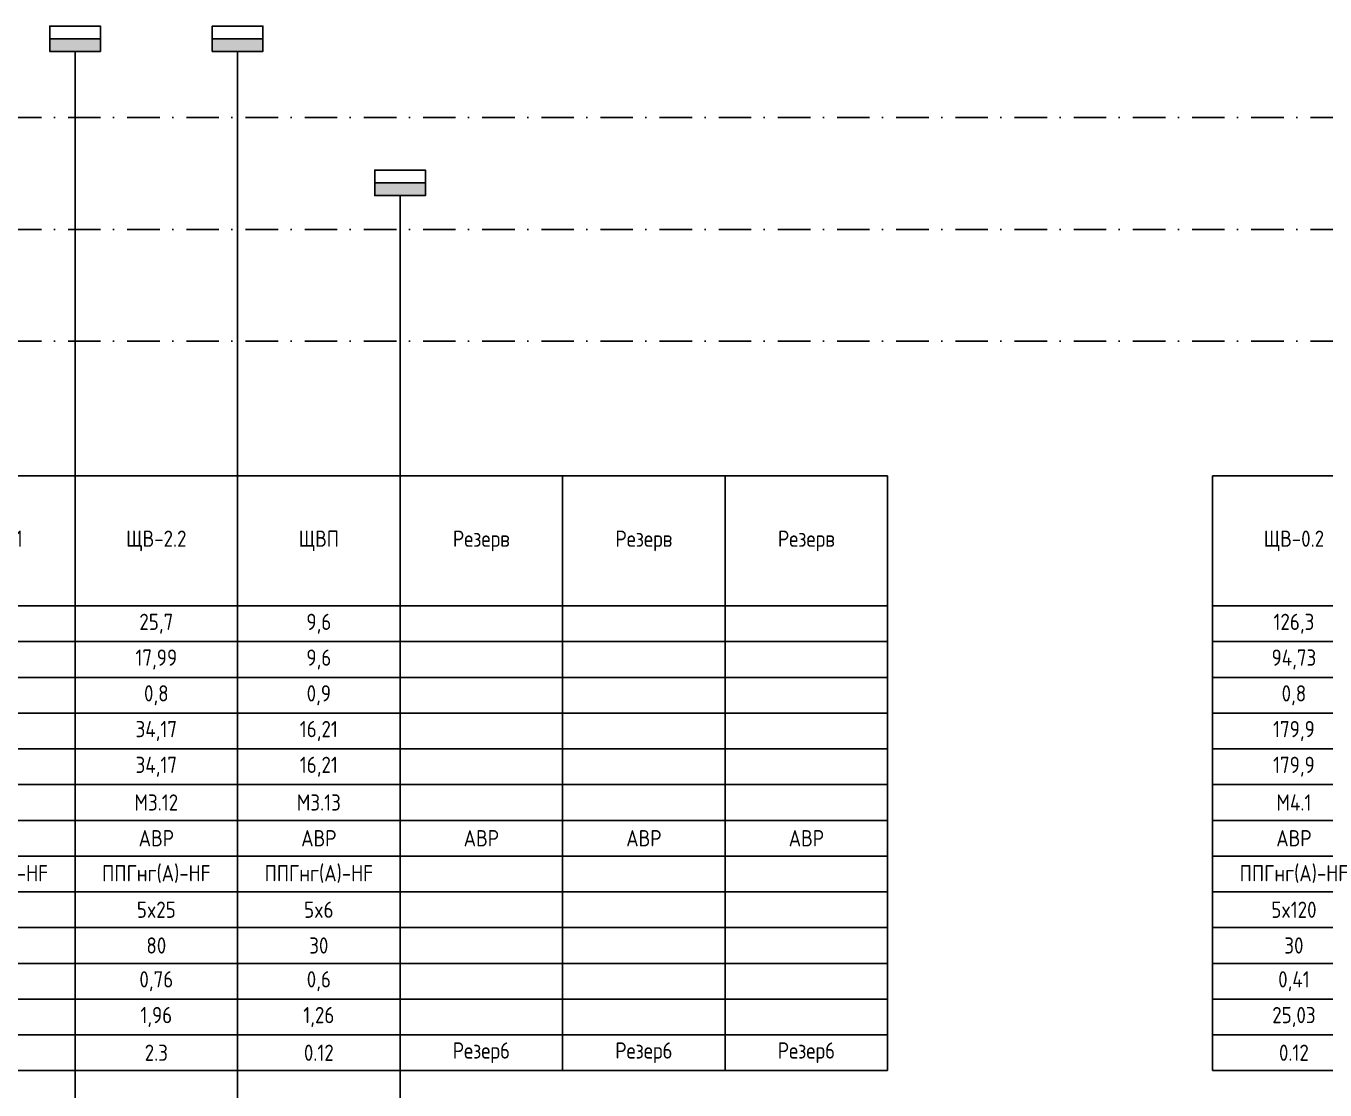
# Model space of a CAD drawing. Header units: millimetres. Extents: x -1221 to 2392, y 143 to 1021.
# Drawn here: x 1699.2 to 1899.1, y 591.8 to 755.5 of the extents above; entities that cross this region are included whole.
import ezdxf

# ---------------------------------------------------------------- set-up
doc = ezdxf.new("R2010")
doc.units = ezdxf.units.MM
doc.header["$MEASUREMENT"] = 0
doc.linetypes.add('Штрихпунктирная 5 х 2 мм', pattern=[9, 5, -2, 0, -2])
for name, color, linetype in [('ACM 0.05mm', 1, 'Continuous'), ('ACM Text', 7, 'Continuous'), ('EM_Щиты', 7, 'Continuous')]:
    doc.layers.add(name, color=color, linetype=linetype)
doc.styles.add('Надписи', font='isocpeur.ttf', dxfattribs={"width": 0.85})

# ---------------------------------------------------------------- blocks, each defined once
blk = doc.blocks.new('*T11')
at = {"layer": 'ACM Text', "color": 2, "linetype": 'ByBlock', "lineweight": -2, "transparency": 16777216}
for p, q in [((0, 0), (400, 0)), ((0, 0), (0, -91.5)), ((25, 0), (25, -91.5)), ((50, 0), (50, -91.5)), ((75, 0), (75, -91.5)), ((100, 0), (100, -91.5)), ((125, 0), (125, -91.5)), ((150, 0), (150, -91.5)), ((175, 0), (175, -91.5)), ((200, 0), (200, -91.5)), ((225, 0), (225, -91.5)), ((250, 0), (250, -91.5)), ((275, 0), (275, -91.5)), ((300, 0), (300, -91.5)), ((325, 0), (325, -91.5)), ((350, 0), (350, -91.5)), ((375, 0), (375, -91.5)), ((400, 0), (400, -91.5)), ((0, -20), (400, -20)), ((0, -25.5), (400, -25.5)), ((0, -31), (400, -31)), ((0, -36.5), (400, -36.5)), ((0, -42), (400, -42)), ((0, -47.5), (400, -47.5)), ((0, -53), (400, -53)), ((0, -58.5), (400, -58.5)), ((0, -64), (400, -64)), ((0, -69.5), (400, -69.5)), ((0, -75), (400, -75)), ((0, -80.5), (400, -80.5)), ((0, -86), (400, -86)), ((0, -91.5), (400, -91.5))]:
    blk.add_line(p, q, dxfattribs=at)
at = {"layer": 'ACM Text', "transparency": 16777216, "char_height": 2.5, "width": 24.88, "attachment_point": 5, "style": 'Надписи'}
for s, insert in [('{\\fISOCPEUR|b0|i0|c0;ЩТО', (12.5, -10)), ('{\\fISOCPEUR|b0|i0|c0;ЩУД', (37.5, -10)), ('{\\fISOCPEUR|b0|i0|c0;ЩВ-0.3', (62.5, -10)), ('{\\fISOCPEUR|b0|i0|c0;ЩУ-К2', (87.5, -10)), ('{\\fISOCPEUR|b0|i0|c0;ЩУ-РВ01', (112.5, -10)), ('{\\fISOCPEUR|b0|i0|c0;ЩУ-РВ02', (137.5, -10)), ('{\\fISOCPEUR|b0|i0|c0;ЩУ-П4В4', (162.5, -10)), ('{\\fISOCPEUR|b0|i0|c0;ЩУ-П5В10', (187.5, -10)), ('{\\fISOCPEUR|b0|i0|c0;ЩУ-П11В13, ЩУ-В23', (212.5, -10)), ('{\\fISOCPEUR|b0|i0|c0;ЩВ-4.1', (237.5, -10)), ('{\\fISOCPEUR|b0|i0|c0;ЩВ-2.1', (262.5, -10)), ('{\\fISOCPEUR|b0|i0|c0;ЩВ-2.2', (287.5, -10)), ('{\\fISOCPEUR|b0|i0|c0;ЩВП', (312.5, -10)), ('{\\fISOCPEUR|b0|i0|c0;Резерв', (337.5, -10)), ('{\\fISOCPEUR|b0|i0|c0;Резерв', (362.5, -10)), ('{\\fISOCPEUR|b0|i0|c0;Резерв', (387.5, -10)), ('{\\fISOCPEUR|b0|i0|c0;72,67', (12.5, -22.75)), ('{\\fISOCPEUR|b0|i0|c0;41', (37.5, -22.75)), ('{\\fISOCPEUR|b0|i0|c0;28,8', (62.5, -22.75)), ('{\\fISOCPEUR|b0|i0|c0;3,7', (87.5, -22.75)), ('{\\fISOCPEUR|b0|i0|c0;3,5', (112.5, -22.75)), ('{\\fISOCPEUR|b0|i0|c0;3,5', (137.5, -22.75)), ('{\\fISOCPEUR|b0|i0|c0;4,3', (162.5, -22.75)), ('{\\fISOCPEUR|b0|i0|c0;17,2', (187.5, -22.75)), ('{\\fISOCPEUR|b0|i0|c0;2,7', (212.5, -22.75)), ('{\\fISOCPEUR|b0|i0|c0;43,6', (237.5, -22.75)), ('{\\fISOCPEUR|b0|i0|c0;17,5', (262.5, -22.75)), ('{\\fISOCPEUR|b0|i0|c0;25,7', (287.5, -22.75)), ('{\\fISOCPEUR|b0|i0|c0;9,6', (312.5, -22.75)), ('{\\fISOCPEUR|b0|i0|c0; ', (337.5, -22.75)), ('{\\fISOCPEUR|b0|i0|c0; ', (362.5, -22.75)), ('{\\fISOCPEUR|b0|i0|c0; ', (387.5, -22.75)), ('{\\fISOCPEUR|b0|i0|c0;58,14', (12.5, -28.25)), ('{\\fISOCPEUR|b0|i0|c0;41', (37.5, -28.25)), ('{\\fISOCPEUR|b0|i0|c0;23,04', (62.5, -28.25)), ('{\\fISOCPEUR|b0|i0|c0;3,7', (87.5, -28.25)), ('{\\fISOCPEUR|b0|i0|c0;3,5', (112.5, -28.25)), ('{\\fISOCPEUR|b0|i0|c0;3,5', (137.5, -28.25)), ('{\\fISOCPEUR|b0|i0|c0;4,3', (162.5, -28.25)), ('{\\fISOCPEUR|b0|i0|c0;17,2', (187.5, -28.25)), ('{\\fISOCPEUR|b0|i0|c0;2,7', (212.5, -28.25)), ('{\\fISOCPEUR|b0|i0|c0;30,52', (237.5, -28.25)), ('{\\fISOCPEUR|b0|i0|c0;14', (262.5, -28.25)), ('{\\fISOCPEUR|b0|i0|c0;17,99', (287.5, -28.25)), ('{\\fISOCPEUR|b0|i0|c0;9,6', (312.5, -28.25)), ('{\\fISOCPEUR|b0|i0|c0; ', (337.5, -28.25)), ('{\\fISOCPEUR|b0|i0|c0; ', (362.5, -28.25)), ('{\\fISOCPEUR|b0|i0|c0; ', (387.5, -28.25)), ('{\\fISOCPEUR|b0|i0|c0;0,85', (12.5, -33.75)), ('{\\fISOCPEUR|b0|i0|c0;0,8', (37.5, -33.75)), ('{\\fISOCPEUR|b0|i0|c0;0,8', (62.5, -33.75)), ('{\\fISOCPEUR|b0|i0|c0;0,8', (87.5, -33.75)), ('{\\fISOCPEUR|b0|i0|c0;0,8', (112.5, -33.75)), ('{\\fISOCPEUR|b0|i0|c0;0,8', (137.5, -33.75)), ('{\\fISOCPEUR|b0|i0|c0;0,8', (162.5, -33.75)), ('{\\fISOCPEUR|b0|i0|c0;0,8', (187.5, -33.75)), ('{\\fISOCPEUR|b0|i0|c0;0,8', (212.5, -33.75)), ('{\\fISOCPEUR|b0|i0|c0;0,8', (237.5, -33.75)), ('{\\fISOCPEUR|b0|i0|c0;0,8', (262.5, -33.75)), ('{\\fISOCPEUR|b0|i0|c0;0,8', (287.5, -33.75)), ('{\\fISOCPEUR|b0|i0|c0;0,9', (312.5, -33.75)), ('{\\fISOCPEUR|b0|i0|c0; ', (337.5, -33.75)), ('{\\fISOCPEUR|b0|i0|c0; ', (362.5, -33.75)), ('{\\fISOCPEUR|b0|i0|c0; ', (387.5, -33.75)), ('{\\fISOCPEUR|b0|i0|c0;103,92', (12.5, -39.25)), ('{\\fISOCPEUR|b0|i0|c0;77,87', (37.5, -39.25)), ('{\\fISOCPEUR|b0|i0|c0;43,76', (62.5, -39.25)), ('{\\fISOCPEUR|b0|i0|c0;7,03', (87.5, -39.25)), ('{\\fISOCPEUR|b0|i0|c0;6,65', (112.5, -39.25)), ('{\\fISOCPEUR|b0|i0|c0;6,65', (137.5, -39.25)), ('{\\fISOCPEUR|b0|i0|c0;8,17', (162.5, -39.25)), ('{\\fISOCPEUR|b0|i0|c0;32,67', (187.5, -39.25)), ('{\\fISOCPEUR|b0|i0|c0;5,13', (212.5, -39.25)), ('{\\fISOCPEUR|b0|i0|c0;57,97', (237.5, -39.25)), ('{\\fISOCPEUR|b0|i0|c0;26,59', (262.5, -39.25)), ('{\\fISOCPEUR|b0|i0|c0;34,17', (287.5, -39.25)), ('{\\fISOCPEUR|b0|i0|c0;16,21', (312.5, -39.25)), ('{\\fISOCPEUR|b0|i0|c0; ', (337.5, -39.25)), ('{\\fISOCPEUR|b0|i0|c0; ', (362.5, -39.25)), ('{\\fISOCPEUR|b0|i0|c0; ', (387.5, -39.25)), ('{\\fISOCPEUR|b0|i0|c0;103,92', (12.5, -44.75)), ('{\\fISOCPEUR|b0|i0|c0;77,87', (37.5, -44.75)), ('{\\fISOCPEUR|b0|i0|c0;43,76', (62.5, -44.75)), ('{\\fISOCPEUR|b0|i0|c0;7,03', (87.5, -44.75)), ('{\\fISOCPEUR|b0|i0|c0;6,65', (112.5, -44.75)), ('{\\fISOCPEUR|b0|i0|c0;6,65', (137.5, -44.75)), ('{\\fISOCPEUR|b0|i0|c0;8,17', (162.5, -44.75)), ('{\\fISOCPEUR|b0|i0|c0;32,67', (187.5, -44.75)), ('{\\fISOCPEUR|b0|i0|c0;5,13', (212.5, -44.75)), ('{\\fISOCPEUR|b0|i0|c0;57,97', (237.5, -44.75)), ('{\\fISOCPEUR|b0|i0|c0;26,59', (262.5, -44.75)), ('{\\fISOCPEUR|b0|i0|c0;34,17', (287.5, -44.75)), ('{\\fISOCPEUR|b0|i0|c0;16,21', (312.5, -44.75)), ('{\\fISOCPEUR|b0|i0|c0; ', (337.5, -44.75)), ('{\\fISOCPEUR|b0|i0|c0; ', (362.5, -44.75)), ('{\\fISOCPEUR|b0|i0|c0; ', (387.5, -44.75)), ('{\\fISOCPEUR|b0|i0|c0;М3.1', (12.5, -50.25)), ('{\\fISOCPEUR|b0|i0|c0;М3.2', (37.5, -50.25)), ('{\\fISOCPEUR|b0|i0|c0;М3.3', (62.5, -50.25)), ('{\\fISOCPEUR|b0|i0|c0;М3.4', (87.5, -50.25)), ('{\\fISOCPEUR|b0|i0|c0;М3.5', (112.5, -50.25)), ('{\\fISOCPEUR|b0|i0|c0;М3.6', (137.5, -50.25)), ('{\\fISOCPEUR|b0|i0|c0;М3.7', (162.5, -50.25)), ('{\\fISOCPEUR|b0|i0|c0;М3.8', (187.5, -50.25)), ('{\\fISOCPEUR|b0|i0|c0;М3.9', (212.5, -50.25)), ('{\\fISOCPEUR|b0|i0|c0;М3.10', (237.5, -50.25)), ('{\\fISOCPEUR|b0|i0|c0;М3.11', (262.5, -50.25)), ('{\\fISOCPEUR|b0|i0|c0;М3.12', (287.5, -50.25)), ('{\\fISOCPEUR|b0|i0|c0;М3.13', (312.5, -50.25)), ('{\\fISOCPEUR|b0|i0|c0; ', (337.5, -50.25)), ('{\\fISOCPEUR|b0|i0|c0; ', (362.5, -50.25)), ('{\\fISOCPEUR|b0|i0|c0; ', (387.5, -50.25)), ('{\\fISOCPEUR|b0|i0|c0;АВР', (12.5, -55.75)), ('{\\fISOCPEUR|b0|i0|c0;АВР', (37.5, -55.75)), ('{\\fISOCPEUR|b0|i0|c0;АВР', (62.5, -55.75)), ('{\\fISOCPEUR|b0|i0|c0;АВР', (87.5, -55.75)), ('{\\fISOCPEUR|b0|i0|c0;АВР', (112.5, -55.75)), ('{\\fISOCPEUR|b0|i0|c0;АВР', (137.5, -55.75)), ('{\\fISOCPEUR|b0|i0|c0;АВР', (162.5, -55.75)), ('{\\fISOCPEUR|b0|i0|c0;АВР', (187.5, -55.75)), ('{\\fISOCPEUR|b0|i0|c0;АВР', (212.5, -55.75)), ('{\\fISOCPEUR|b0|i0|c0;АВР', (237.5, -55.75)), ('{\\fISOCPEUR|b0|i0|c0;АВР', (262.5, -55.75)), ('{\\fISOCPEUR|b0|i0|c0;АВР', (287.5, -55.75)), ('{\\fISOCPEUR|b0|i0|c0;АВР', (312.5, -55.75)), ('{\\fISOCPEUR|b0|i0|c0;АВР', (337.5, -55.75)), ('{\\fISOCPEUR|b0|i0|c0;АВР', (362.5, -55.75)), ('{\\fISOCPEUR|b0|i0|c0;АВР', (387.5, -55.75)), ('{\\fISOCPEUR|b0|i0|c0;ППГнг(А)-HF', (12.5, -61.25)), ('{\\fISOCPEUR|b0|i0|c0;ППГнг(А)-HF', (37.5, -61.25)), ('{\\fISOCPEUR|b0|i0|c0;ППГнг(А)-HF', (62.5, -61.25)), ('{\\fISOCPEUR|b0|i0|c0;ППГнг(А)-HF', (87.5, -61.25)), ('{\\fISOCPEUR|b0|i0|c0;ППГнг(А)-HF', (112.5, -61.25)), ('{\\fISOCPEUR|b0|i0|c0;ППГнг(А)-HF', (137.5, -61.25)), ('{\\fISOCPEUR|b0|i0|c0;ППГнг(А)-HF', (162.5, -61.25)), ('{\\fISOCPEUR|b0|i0|c0;ППГнг(А)-HF', (187.5, -61.25)), ('{\\fISOCPEUR|b0|i0|c0;ППГнг(А)-HF', (212.5, -61.25)), ('{\\fISOCPEUR|b0|i0|c0;ППГнг(А)-HF', (237.5, -61.25)), ('{\\fISOCPEUR|b0|i0|c0;ППГнг(А)-HF', (262.5, -61.25)), ('{\\fISOCPEUR|b0|i0|c0;ППГнг(А)-HF', (287.5, -61.25)), ('{\\fISOCPEUR|b0|i0|c0;ППГнг(А)-HF', (312.5, -61.25)), ('{\\fISOCPEUR|b0|i0|c0; ', (337.5, -61.25)), ('{\\fISOCPEUR|b0|i0|c0; ', (362.5, -61.25)), ('{\\fISOCPEUR|b0|i0|c0; ', (387.5, -61.25)), ('{\\fISOCPEUR|b0|i0|c0;5x50', (12.5, -66.75)), ('{\\fISOCPEUR|b0|i0|c0;5x35', (37.5, -66.75)), ('{\\fISOCPEUR|b0|i0|c0;5x16', (62.5, -66.75)), ('{\\fISOCPEUR|b0|i0|c0;5x4', (87.5, -66.75)), ('{\\fISOCPEUR|b0|i0|c0;5x4', (112.5, -66.75)), ('{\\fISOCPEUR|b0|i0|c0;5x4', (137.5, -66.75)), ('{\\fISOCPEUR|b0|i0|c0;5x4', (162.5, -66.75)), ('{\\fISOCPEUR|b0|i0|c0;5x10', (187.5, -66.75)), ('{\\fISOCPEUR|b0|i0|c0;5x4', (212.5, -66.75)), ('{\\fISOCPEUR|b0|i0|c0;5x35', (237.5, -66.75)), ('{\\fISOCPEUR|b0|i0|c0;5x6', (262.5, -66.75)), ('{\\fISOCPEUR|b0|i0|c0;5x25', (287.5, -66.75)), ('{\\fISOCPEUR|b0|i0|c0;5x6', (312.5, -66.75)), ('{\\fISOCPEUR|b0|i0|c0; ', (337.5, -66.75)), ('{\\fISOCPEUR|b0|i0|c0; ', (362.5, -66.75)), ('{\\fISOCPEUR|b0|i0|c0; ', (387.5, -66.75)), ('{\\fISOCPEUR|b0|i0|c0;78', (12.5, -72.25)), ('{\\fISOCPEUR|b0|i0|c0;30', (37.5, -72.25)), ('{\\fISOCPEUR|b0|i0|c0;30', (62.5, -72.25)), ('{\\fISOCPEUR|b0|i0|c0;30', (87.5, -72.25)), ('{\\fISOCPEUR|b0|i0|c0;53', (112.5, -72.25)), ('{\\fISOCPEUR|b0|i0|c0;53', (137.5, -72.25)), ('{\\fISOCPEUR|b0|i0|c0;30', (162.5, -72.25)), ('{\\fISOCPEUR|b0|i0|c0;30', (187.5, -72.25)), ('{\\fISOCPEUR|b0|i0|c0;30', (212.5, -72.25)), ('{\\fISOCPEUR|b0|i0|c0;130', (237.5, -72.25)), ('{\\fISOCPEUR|b0|i0|c0;80', (262.5, -72.25)), ('{\\fISOCPEUR|b0|i0|c0;80', (287.5, -72.25)), ('{\\fISOCPEUR|b0|i0|c0;30', (312.5, -72.25)), ('{\\fISOCPEUR|b0|i0|c0; ', (337.5, -72.25)), ('{\\fISOCPEUR|b0|i0|c0; ', (362.5, -72.25)), ('{\\fISOCPEUR|b0|i0|c0; ', (387.5, -72.25)), ('{\\fISOCPEUR|b0|i0|c0;1,26', (12.5, -77.75)), ('{\\fISOCPEUR|b0|i0|c0;0,48', (37.5, -77.75)), ('{\\fISOCPEUR|b0|i0|c0;0,56', (62.5, -77.75)), ('{\\fISOCPEUR|b0|i0|c0;0,35', (87.5, -77.75)), ('{\\fISOCPEUR|b0|i0|c0;0,58', (112.5, -77.75)), ('{\\fISOCPEUR|b0|i0|c0;0,58', (137.5, -77.75)), ('{\\fISOCPEUR|b0|i0|c0;0,4', (162.5, -77.75)), ('{\\fISOCPEUR|b0|i0|c0;0,65', (187.5, -77.75)), ('{\\fISOCPEUR|b0|i0|c0;0,25', (212.5, -77.75)), ('{\\fISOCPEUR|b0|i0|c0;1,55', (237.5, -77.75)), ('{\\fISOCPEUR|b0|i0|c0;2,32', (262.5, -77.75)), ('{\\fISOCPEUR|b0|i0|c0;0,76', (287.5, -77.75)), ('{\\fISOCPEUR|b0|i0|c0;0,6', (312.5, -77.75)), ('{\\fISOCPEUR|b0|i0|c0; ', (337.5, -77.75)), ('{\\fISOCPEUR|b0|i0|c0; ', (362.5, -77.75)), ('{\\fISOCPEUR|b0|i0|c0; ', (387.5, -77.75)), ('{\\fISOCPEUR|b0|i0|c0;4,02', (12.5, -83.25)), ('{\\fISOCPEUR|b0|i0|c0;7,3', (37.5, -83.25)), ('{\\fISOCPEUR|b0|i0|c0;3,34', (62.5, -83.25)), ('{\\fISOCPEUR|b0|i0|c0;0,84', (87.5, -83.25)), ('{\\fISOCPEUR|b0|i0|c0;0,48', (112.5, -83.25)), ('{\\fISOCPEUR|b0|i0|c0;0,48', (137.5, -83.25)), ('{\\fISOCPEUR|b0|i0|c0;0,84', (162.5, -83.25)), ('{\\fISOCPEUR|b0|i0|c0;2,09', (187.5, -83.25)), ('{\\fISOCPEUR|b0|i0|c0;0,84', (212.5, -83.25)), ('{\\fISOCPEUR|b0|i0|c0;1,69', (237.5, -83.25)), ('{\\fISOCPEUR|b0|i0|c0;0,47', (262.5, -83.25)), ('{\\fISOCPEUR|b0|i0|c0;1,96', (287.5, -83.25)), ('{\\fISOCPEUR|b0|i0|c0;1,26', (312.5, -83.25)), ('{\\fISOCPEUR|b0|i0|c0; ', (337.5, -83.25)), ('{\\fISOCPEUR|b0|i0|c0; ', (362.5, -83.25)), ('{\\fISOCPEUR|b0|i0|c0; ', (387.5, -83.25)), ('{\\fISOCPEUR|b0|i0|c0;1.9', (12.5, -88.75)), ('{\\fISOCPEUR|b0|i0|c0;5-й этаж', (37.5, -88.75)), ('{\\fISOCPEUR|b0|i0|c0;0.13', (62.5, -88.75)), ('{\\fISOCPEUR|b0|i0|c0;0.13', (87.5, -88.75)), ('{\\fISOCPEUR|b0|i0|c0;1.3', (112.5, -88.75)), ('{\\fISOCPEUR|b0|i0|c0;1.3', (137.5, -88.75)), ('{\\fISOCPEUR|b0|i0|c0;1.4', (162.5, -88.75)), ('{\\fISOCPEUR|b0|i0|c0;1.18', (187.5, -88.75)), ('{\\fISOCPEUR|b0|i0|c0;1.18', (212.5, -88.75)), ('{\\fISOCPEUR|b0|i0|c0;4.18', (237.5, -88.75)), ('{\\fISOCPEUR|b0|i0|c0;2.3', (262.5, -88.75)), ('{\\fISOCPEUR|b0|i0|c0;2.3', (287.5, -88.75)), ('{\\fISOCPEUR|b0|i0|c0;0.12', (312.5, -88.75)), ('{\\fISOCPEUR|b0|i0|c0;Резер6', (337.5, -88.75)), ('{\\fISOCPEUR|b0|i0|c0;Резер6', (362.5, -88.75)), ('{\\fISOCPEUR|b0|i0|c0;Резер6', (387.5, -88.75))]:
    blk.add_mtext(s, dxfattribs=dict(at, insert=insert))
blk = doc.blocks.new('*T50')
at = {"layer": 'ACM Text', "color": 2, "lineweight": -2, "transparency": 16777216}
for p, q in [((0, 0), (500, 0)), ((0, 0), (0, -91.5)), ((25, 0), (25, -91.5)), ((50, 0), (50, -91.5)), ((75, 0), (75, -91.5)), ((100, 0), (100, -91.5)), ((125, 0), (125, -91.5)), ((150, 0), (150, -91.5)), ((175, 0), (175, -91.5)), ((200, 0), (200, -91.5)), ((225, 0), (225, -91.5)), ((250, 0), (250, -91.5)), ((275, 0), (275, -91.5)), ((300, 0), (300, -91.5)), ((325, 0), (325, -91.5)), ((350, 0), (350, -91.5)), ((375, 0), (375, -91.5)), ((400, 0), (400, -91.5)), ((425, 0), (425, -91.5)), ((450, 0), (450, -91.5)), ((475, 0), (475, -91.5)), ((500, 0), (500, -91.5)), ((0, -20), (500, -20)), ((0, -25.5), (500, -25.5)), ((0, -31), (500, -31)), ((0, -36.5), (500, -36.5)), ((0, -42), (500, -42)), ((0, -47.5), (500, -47.5)), ((0, -53), (500, -53)), ((0, -58.5), (500, -58.5)), ((0, -64), (500, -64)), ((0, -69.5), (500, -69.5)), ((0, -75), (500, -75)), ((0, -80.5), (500, -80.5)), ((0, -86), (500, -86)), ((0, -91.5), (500, -91.5))]:
    blk.add_line(p, q, dxfattribs=at)
at = {"layer": 'ACM Text', "color": 0, "transparency": 16777216, "char_height": 2.5, "width": 24.88, "attachment_point": 5, "style": 'Надписи'}
for s, insert in [('{\\fISOCPEUR|b0|i0|c0;Осв. шахты лифта L1', (337.5, -10)), ('{\\fISOCPEUR|b0|i0|c0;Осв. шахты лифта L3', (362.5, -10)), ('{\\fISOCPEUR|b0|i0|c0;Осв. шахты лифта L4', (387.5, -10)), ('{\\fISOCPEUR|b0|i0|c0;Осв. шахты лифта L5', (412.5, -10)), ('{\\fISOCPEUR|b0|i0|c0;ЩВ-0.2', (12.5, -10)), ('{\\fISOCPEUR|b0|i0|c0;ЩВ-2.3', (37.5, -10)), ('{\\fISOCPEUR|b0|i0|c0;ЩВ-2.4', (62.5, -10)), ('{\\fISOCPEUR|b0|i0|c0;ЩУЛ-1', (87.5, -10)), ('{\\fISOCPEUR|b0|i0|c0;ЩУЛ-3', (112.5, -10)), ('{\\fISOCPEUR|b0|i0|c0;ЩУЛ-4', (137.5, -10)), ('{\\fISOCPEUR|b0|i0|c0;ЩУЛ-5', (162.5, -10)), ('{\\fISOCPEUR|b0|i0|c0;ЩУЭ-1', (187.5, -10)), ('{\\fISOCPEUR|b0|i0|c0;ЩУЭ-2', (212.5, -10)), ('{\\fISOCPEUR|b0|i0|c0;ЩУЭ-3', (237.5, -10)), ('{\\fISOCPEUR|b0|i0|c0;ЩУЭ-4', (262.5, -10)), ('{\\fISOCPEUR|b0|i0|c0;ЩРСБ-1.1', (287.5, -10)), ('{\\fISOCPEUR|b0|i0|c0;ЩРСС-1.1', (312.5, -10)), ('{\\fISOCPEUR|b0|i0|c0;Резерв', (437.5, -10)), ('{\\fISOCPEUR|b0|i0|c0;Резерв', (462.5, -10)), ('{\\fISOCPEUR|b0|i0|c0;Резерв', (487.5, -10)), ('{\\fISOCPEUR|b0|i0|c0;126,3', (12.5, -22.75)), ('{\\fISOCPEUR|b0|i0|c0;15', (37.5, -22.75)), ('{\\fISOCPEUR|b0|i0|c0;25,7', (62.5, -22.75)), ('{\\fISOCPEUR|b0|i0|c0;22,4', (87.5, -22.75)), ('{\\fISOCPEUR|b0|i0|c0;3,7', (112.5, -22.75)), ('{\\fISOCPEUR|b0|i0|c0;0,85', (137.5, -22.75)), ('{\\fISOCPEUR|b0|i0|c0;12,7', (162.5, -22.75)), ('{\\fISOCPEUR|b0|i0|c0;11', (187.5, -22.75)), ('{\\fISOCPEUR|b0|i0|c0;11', (212.5, -22.75)), ('{\\fISOCPEUR|b0|i0|c0;11', (237.5, -22.75)), ('{\\fISOCPEUR|b0|i0|c0;11', (262.5, -22.75)), ('{\\fISOCPEUR|b0|i0|c0;20', (287.5, -22.75)), ('{\\fISOCPEUR|b0|i0|c0;29,61', (312.5, -22.75)), ('{\\fISOCPEUR|b0|i0|c0;0,72', (337.5, -22.75)), ('{\\fISOCPEUR|b0|i0|c0;0,24', (362.5, -22.75)), ('{\\fISOCPEUR|b0|i0|c0;0,24', (387.5, -22.75)), ('{\\fISOCPEUR|b0|i0|c0;0,6', (412.5, -22.75)), ('{\\fISOCPEUR|b0|i0|c0; ', (437.5, -22.75)), ('{\\fISOCPEUR|b0|i0|c0; ', (462.5, -22.75)), ('{\\fISOCPEUR|b0|i0|c0; ', (487.5, -22.75)), ('{\\fISOCPEUR|b0|i0|c0;94,73', (12.5, -28.25)), ('{\\fISOCPEUR|b0|i0|c0;13,5', (37.5, -28.25)), ('{\\fISOCPEUR|b0|i0|c0;17,99', (62.5, -28.25)), ('{\\fISOCPEUR|b0|i0|c0;15,68', (87.5, -28.25)), ('{\\fISOCPEUR|b0|i0|c0;2,59', (112.5, -28.25)), ('{\\fISOCPEUR|b0|i0|c0;0,6', (137.5, -28.25)), ('{\\fISOCPEUR|b0|i0|c0;8,89', (162.5, -28.25)), ('{\\fISOCPEUR|b0|i0|c0;7,15', (187.5, -28.25)), ('{\\fISOCPEUR|b0|i0|c0;7,15', (212.5, -28.25)), ('{\\fISOCPEUR|b0|i0|c0;7,15', (237.5, -28.25)), ('{\\fISOCPEUR|b0|i0|c0;7,15', (262.5, -28.25)), ('{\\fISOCPEUR|b0|i0|c0;20', (287.5, -28.25)), ('{\\fISOCPEUR|b0|i0|c0;29,61', (312.5, -28.25)), ('{\\fISOCPEUR|b0|i0|c0;0,72', (337.5, -28.25)), ('{\\fISOCPEUR|b0|i0|c0;0,24', (362.5, -28.25)), ('{\\fISOCPEUR|b0|i0|c0;0,24', (387.5, -28.25)), ('{\\fISOCPEUR|b0|i0|c0;0,6', (412.5, -28.25)), ('{\\fISOCPEUR|b0|i0|c0; ', (437.5, -28.25)), ('{\\fISOCPEUR|b0|i0|c0; ', (462.5, -28.25)), ('{\\fISOCPEUR|b0|i0|c0; ', (487.5, -28.25)), ('{\\fISOCPEUR|b0|i0|c0;0,8', (12.5, -33.75)), ('{\\fISOCPEUR|b0|i0|c0;0,8', (37.5, -33.75)), ('{\\fISOCPEUR|b0|i0|c0;0,8', (62.5, -33.75)), ('{\\fISOCPEUR|b0|i0|c0;0,7', (87.5, -33.75)), ('{\\fISOCPEUR|b0|i0|c0;0,7', (112.5, -33.75)), ('{\\fISOCPEUR|b0|i0|c0;0,6', (137.5, -33.75)), ('{\\fISOCPEUR|b0|i0|c0;0,7', (162.5, -33.75)), ('{\\fISOCPEUR|b0|i0|c0;0,65', (187.5, -33.75)), ('{\\fISOCPEUR|b0|i0|c0;0,65', (212.5, -33.75)), ('{\\fISOCPEUR|b0|i0|c0;0,65', (237.5, -33.75)), ('{\\fISOCPEUR|b0|i0|c0;0,65', (262.5, -33.75)), ('{\\fISOCPEUR|b0|i0|c0;0,81', (287.5, -33.75)), ('{\\fISOCPEUR|b0|i0|c0;0,85', (312.5, -33.75)), ('{\\fISOCPEUR|b0|i0|c0;0,92', (337.5, -33.75)), ('{\\fISOCPEUR|b0|i0|c0;0,92', (362.5, -33.75)), ('{\\fISOCPEUR|b0|i0|c0;0,92', (387.5, -33.75)), ('{\\fISOCPEUR|b0|i0|c0;0,92', (412.5, -33.75)), ('{\\fISOCPEUR|b0|i0|c0; ', (437.5, -33.75)), ('{\\fISOCPEUR|b0|i0|c0; ', (462.5, -33.75)), ('{\\fISOCPEUR|b0|i0|c0; ', (487.5, -33.75)), ('{\\fISOCPEUR|b0|i0|c0;179,9', (12.5, -39.25)), ('{\\fISOCPEUR|b0|i0|c0;25,64', (37.5, -39.25)), ('{\\fISOCPEUR|b0|i0|c0;34,17', (62.5, -39.25)), ('{\\fISOCPEUR|b0|i0|c0;34,04', (87.5, -39.25)), ('{\\fISOCPEUR|b0|i0|c0;5,63', (112.5, -39.25)), ('{\\fISOCPEUR|b0|i0|c0;1,51', (137.5, -39.25)), ('{\\fISOCPEUR|b0|i0|c0;19,3', (162.5, -39.25)), ('{\\fISOCPEUR|b0|i0|c0;16,72', (187.5, -39.25)), ('{\\fISOCPEUR|b0|i0|c0;16,72', (212.5, -39.25)), ('{\\fISOCPEUR|b0|i0|c0;16,72', (237.5, -39.25)), ('{\\fISOCPEUR|b0|i0|c0;16,72', (262.5, -39.25)), ('{\\fISOCPEUR|b0|i0|c0;37,97', (287.5, -39.25)), ('{\\fISOCPEUR|b0|i0|c0;52,92', (312.5, -39.25)), ('{\\fISOCPEUR|b0|i0|c0;3,56', (337.5, -39.25)), ('{\\fISOCPEUR|b0|i0|c0;1,19', (362.5, -39.25)), ('{\\fISOCPEUR|b0|i0|c0;1,19', (387.5, -39.25)), ('{\\fISOCPEUR|b0|i0|c0;2,97', (412.5, -39.25)), ('{\\fISOCPEUR|b0|i0|c0; ', (437.5, -39.25)), ('{\\fISOCPEUR|b0|i0|c0; ', (462.5, -39.25)), ('{\\fISOCPEUR|b0|i0|c0; ', (487.5, -39.25)), ('{\\fISOCPEUR|b0|i0|c0;179,9', (12.5, -44.75)), ('{\\fISOCPEUR|b0|i0|c0;25,64', (37.5, -44.75)), ('{\\fISOCPEUR|b0|i0|c0;34,17', (62.5, -44.75)), ('{\\fISOCPEUR|b0|i0|c0;34,04', (87.5, -44.75)), ('{\\fISOCPEUR|b0|i0|c0;5,63', (112.5, -44.75)), ('{\\fISOCPEUR|b0|i0|c0;1,51', (137.5, -44.75)), ('{\\fISOCPEUR|b0|i0|c0;19,3', (162.5, -44.75)), ('{\\fISOCPEUR|b0|i0|c0;16,72', (187.5, -44.75)), ('{\\fISOCPEUR|b0|i0|c0;16,72', (212.5, -44.75)), ('{\\fISOCPEUR|b0|i0|c0;16,72', (237.5, -44.75)), ('{\\fISOCPEUR|b0|i0|c0;16,72', (262.5, -44.75)), ('{\\fISOCPEUR|b0|i0|c0;37,97', (287.5, -44.75)), ('{\\fISOCPEUR|b0|i0|c0;52,92', (312.5, -44.75)), ('{\\fISOCPEUR|b0|i0|c0;3,56', (337.5, -44.75)), ('{\\fISOCPEUR|b0|i0|c0;1,19', (362.5, -44.75)), ('{\\fISOCPEUR|b0|i0|c0;1,19', (387.5, -44.75)), ('{\\fISOCPEUR|b0|i0|c0;2,97', (412.5, -44.75)), ('{\\fISOCPEUR|b0|i0|c0; ', (437.5, -44.75)), ('{\\fISOCPEUR|b0|i0|c0; ', (462.5, -44.75)), ('{\\fISOCPEUR|b0|i0|c0; ', (487.5, -44.75)), ('{\\fISOCPEUR|b0|i0|c0;М4.1', (12.5, -50.25)), ('{\\fISOCPEUR|b0|i0|c0;М4.2', (37.5, -50.25)), ('{\\fISOCPEUR|b0|i0|c0;М4.3', (62.5, -50.25)), ('{\\fISOCPEUR|b0|i0|c0;М4.4', (87.5, -50.25)), ('{\\fISOCPEUR|b0|i0|c0;М4.5', (112.5, -50.25)), ('{\\fISOCPEUR|b0|i0|c0;М4.6', (137.5, -50.25)), ('{\\fISOCPEUR|b0|i0|c0;М4.7', (162.5, -50.25)), ('{\\fISOCPEUR|b0|i0|c0;М4.8', (187.5, -50.25)), ('{\\fISOCPEUR|b0|i0|c0;М4.9', (212.5, -50.25)), ('{\\fISOCPEUR|b0|i0|c0;М4.10', (237.5, -50.25)), ('{\\fISOCPEUR|b0|i0|c0;М4.11', (262.5, -50.25)), ('{\\fISOCPEUR|b0|i0|c0;М4.12', (287.5, -50.25)), ('{\\fISOCPEUR|b0|i0|c0;М4.13', (312.5, -50.25)), ('{\\fISOCPEUR|b0|i0|c0;М4.14', (337.5, -50.25)), ('{\\fISOCPEUR|b0|i0|c0;М4.15', (362.5, -50.25)), ('{\\fISOCPEUR|b0|i0|c0;М4.16', (387.5, -50.25)), ('{\\fISOCPEUR|b0|i0|c0;М4.17', (412.5, -50.25)), ('{\\fISOCPEUR|b0|i0|c0; ', (437.5, -50.25)), ('{\\fISOCPEUR|b0|i0|c0; ', (462.5, -50.25)), ('{\\fISOCPEUR|b0|i0|c0; ', (487.5, -50.25)), ('{\\fISOCPEUR|b0|i0|c0;АВР', (12.5, -55.75)), ('{\\fISOCPEUR|b0|i0|c0;АВР', (37.5, -55.75)), ('{\\fISOCPEUR|b0|i0|c0;АВР', (62.5, -55.75)), ('{\\fISOCPEUR|b0|i0|c0;АВР', (87.5, -55.75)), ('{\\fISOCPEUR|b0|i0|c0;АВР', (112.5, -55.75)), ('{\\fISOCPEUR|b0|i0|c0;АВР', (137.5, -55.75)), ('{\\fISOCPEUR|b0|i0|c0;АВР', (162.5, -55.75)), ('{\\fISOCPEUR|b0|i0|c0;АВР', (187.5, -55.75)), ('{\\fISOCPEUR|b0|i0|c0;АВР', (212.5, -55.75)), ('{\\fISOCPEUR|b0|i0|c0;АВР', (237.5, -55.75)), ('{\\fISOCPEUR|b0|i0|c0;АВР', (262.5, -55.75)), ('{\\fISOCPEUR|b0|i0|c0;АВР', (287.5, -55.75)), ('{\\fISOCPEUR|b0|i0|c0;АВР', (312.5, -55.75)), ('{\\fISOCPEUR|b0|i0|c0;АВР', (337.5, -55.75)), ('{\\fISOCPEUR|b0|i0|c0;АВР', (362.5, -55.75)), ('{\\fISOCPEUR|b0|i0|c0;АВР', (387.5, -55.75)), ('{\\fISOCPEUR|b0|i0|c0;АВР', (412.5, -55.75)), ('{\\fISOCPEUR|b0|i0|c0;АВР', (437.5, -55.75)), ('{\\fISOCPEUR|b0|i0|c0;АВР', (462.5, -55.75)), ('{\\fISOCPEUR|b0|i0|c0;АВР', (487.5, -55.75)), ('{\\fISOCPEUR|b0|i0|c0;ППГнг(А)-HF', (12.5, -61.25)), ('{\\fISOCPEUR|b0|i0|c0;ППГнг(А)-HF', (37.5, -61.25)), ('{\\fISOCPEUR|b0|i0|c0;ППГнг(А)-HF', (62.5, -61.25)), ('{\\fISOCPEUR|b0|i0|c0;ППГнг(А)-HF', (87.5, -61.25)), ('{\\fISOCPEUR|b0|i0|c0;ППГнг(А)-HF', (112.5, -61.25)), ('{\\fISOCPEUR|b0|i0|c0;ППГнг(А)-HF', (137.5, -61.25)), ('{\\fISOCPEUR|b0|i0|c0;ППГнг(А)-HF', (162.5, -61.25)), ('{\\fISOCPEUR|b0|i0|c0;ППГнг(А)-HF', (187.5, -61.25)), ('{\\fISOCPEUR|b0|i0|c0;ППГнг(А)-HF', (212.5, -61.25)), ('{\\fISOCPEUR|b0|i0|c0;ППГнг(А)-HF', (237.5, -61.25)), ('{\\fISOCPEUR|b0|i0|c0;ППГнг(А)-HF', (262.5, -61.25)), ('{\\fISOCPEUR|b0|i0|c0;ППГнг(А)-HF', (287.5, -61.25)), ('{\\fISOCPEUR|b0|i0|c0;ППГнг(А)-HF', (312.5, -61.25)), ('{\\fISOCPEUR|b0|i0|c0;ППГнг(А)-HF', (337.5, -61.25)), ('{\\fISOCPEUR|b0|i0|c0;ППГнг(А)-HF', (362.5, -61.25)), ('{\\fISOCPEUR|b0|i0|c0;ППГнг(А)-HF', (387.5, -61.25)), ('{\\fISOCPEUR|b0|i0|c0;ППГнг(А)-HF', (412.5, -61.25)), ('{\\fISOCPEUR|b0|i0|c0; ', (437.5, -61.25)), ('{\\fISOCPEUR|b0|i0|c0; ', (462.5, -61.25)), ('{\\fISOCPEUR|b0|i0|c0; ', (487.5, -61.25)), ('{\\fISOCPEUR|b0|i0|c0;5x120', (12.5, -66.75)), ('{\\fISOCPEUR|b0|i0|c0;5x6', (37.5, -66.75)), ('{\\fISOCPEUR|b0|i0|c0;5x25', (62.5, -66.75)), ('{\\fISOCPEUR|b0|i0|c0;5x16', (87.5, -66.75)), ('{\\fISOCPEUR|b0|i0|c0;5x4', (112.5, -66.75)), ('{\\fISOCPEUR|b0|i0|c0;5x4', (137.5, -66.75)), ('{\\fISOCPEUR|b0|i0|c0;5x10', (162.5, -66.75)), ('{\\fISOCPEUR|b0|i0|c0;5x6', (187.5, -66.75)), ('{\\fISOCPEUR|b0|i0|c0;5x6', (212.5, -66.75)), ('{\\fISOCPEUR|b0|i0|c0;5x6', (237.5, -66.75)), ('{\\fISOCPEUR|b0|i0|c0;5x6', (262.5, -66.75)), ('{\\fISOCPEUR|b0|i0|c0;5x25', (287.5, -66.75)), ('{\\fISOCPEUR|b0|i0|c0;5x25', (312.5, -66.75)), ('{\\fISOCPEUR|b0|i0|c0;3x4', (337.5, -66.75)), ('{\\fISOCPEUR|b0|i0|c0;3x4', (362.5, -66.75)), ('{\\fISOCPEUR|b0|i0|c0;3x4', (387.5, -66.75)), ('{\\fISOCPEUR|b0|i0|c0;3x4', (412.5, -66.75)), ('{\\fISOCPEUR|b0|i0|c0; ', (437.5, -66.75)), ('{\\fISOCPEUR|b0|i0|c0; ', (462.5, -66.75)), ('{\\fISOCPEUR|b0|i0|c0; ', (487.5, -66.75)), ('{\\fISOCPEUR|b0|i0|c0;30', (12.5, -72.25)), ('{\\fISOCPEUR|b0|i0|c0;45', (37.5, -72.25)), ('{\\fISOCPEUR|b0|i0|c0;45', (62.5, -72.25)), ('{\\fISOCPEUR|b0|i0|c0;110', (87.5, -72.25)), ('{\\fISOCPEUR|b0|i0|c0;30', (112.5, -72.25)), ('{\\fISOCPEUR|b0|i0|c0;30', (137.5, -72.25)), ('{\\fISOCPEUR|b0|i0|c0;120', (162.5, -72.25)), ('{\\fISOCPEUR|b0|i0|c0;35', (187.5, -72.25)), ('{\\fISOCPEUR|b0|i0|c0;45', (212.5, -72.25)), ('{\\fISOCPEUR|b0|i0|c0;55', (237.5, -72.25)), ('{\\fISOCPEUR|b0|i0|c0;60', (262.5, -72.25)), ('{\\fISOCPEUR|b0|i0|c0;30', (287.5, -72.25)), ('{\\fISOCPEUR|b0|i0|c0;30', (312.5, -72.25)), ('{\\fISOCPEUR|b0|i0|c0;140', (337.5, -72.25)), ('{\\fISOCPEUR|b0|i0|c0;70', (362.5, -72.25)), ('{\\fISOCPEUR|b0|i0|c0;70', (387.5, -72.25)), ('{\\fISOCPEUR|b0|i0|c0;140', (412.5, -72.25)), ('{\\fISOCPEUR|b0|i0|c0; ', (437.5, -72.25)), ('{\\fISOCPEUR|b0|i0|c0; ', (462.5, -72.25)), ('{\\fISOCPEUR|b0|i0|c0; ', (487.5, -72.25)), ('{\\fISOCPEUR|b0|i0|c0;0,41', (12.5, -77.75)), ('{\\fISOCPEUR|b0|i0|c0;1,26', (37.5, -77.75)), ('{\\fISOCPEUR|b0|i0|c0;0,43', (62.5, -77.75)), ('{\\fISOCPEUR|b0|i0|c0;1,41', (87.5, -77.75)), ('{\\fISOCPEUR|b0|i0|c0;0,25', (112.5, -77.75)), ('{\\fISOCPEUR|b0|i0|c0;0,06', (137.5, -77.75)), ('{\\fISOCPEUR|b0|i0|c0;1,36', (162.5, -77.75)), ('{\\fISOCPEUR|b0|i0|c0;0,53', (187.5, -77.75)), ('{\\fISOCPEUR|b0|i0|c0;0,68', (212.5, -77.75)), ('{\\fISOCPEUR|b0|i0|c0;0,83', (237.5, -77.75)), ('{\\fISOCPEUR|b0|i0|c0;0,9', (262.5, -77.75)), ('{\\fISOCPEUR|b0|i0|c0;0,32', (287.5, -77.75)), ('{\\fISOCPEUR|b0|i0|c0;0,47', (312.5, -77.75)), ('{\\fISOCPEUR|b0|i0|c0;1,85', (337.5, -77.75)), ('{\\fISOCPEUR|b0|i0|c0;0,31', (362.5, -77.75)), ('{\\fISOCPEUR|b0|i0|c0;0,31', (387.5, -77.75)), ('{\\fISOCPEUR|b0|i0|c0;1,54', (412.5, -77.75)), ('{\\fISOCPEUR|b0|i0|c0; ', (437.5, -77.75)), ('{\\fISOCPEUR|b0|i0|c0; ', (462.5, -77.75)), ('{\\fISOCPEUR|b0|i0|c0; ', (487.5, -77.75)), ('{\\fISOCPEUR|b0|i0|c0;25,03', (12.5, -83.25)), ('{\\fISOCPEUR|b0|i0|c0;0,84', (37.5, -83.25)), ('{\\fISOCPEUR|b0|i0|c0;3,48', (62.5, -83.25)), ('{\\fISOCPEUR|b0|i0|c0;0,92', (87.5, -83.25)), ('{\\fISOCPEUR|b0|i0|c0;0,84', (112.5, -83.25)), ('{\\fISOCPEUR|b0|i0|c0;0,84', (137.5, -83.25)), ('{\\fISOCPEUR|b0|i0|c0;0,53', (162.5, -83.25)), ('{\\fISOCPEUR|b0|i0|c0;1,08', (187.5, -83.25)), ('{\\fISOCPEUR|b0|i0|c0;0,84', (212.5, -83.25)), ('{\\fISOCPEUR|b0|i0|c0;0,69', (237.5, -83.25)), ('{\\fISOCPEUR|b0|i0|c0;0,63', (262.5, -83.25)), ('{\\fISOCPEUR|b0|i0|c0;5,22', (287.5, -83.25)), ('{\\fISOCPEUR|b0|i0|c0;5,22', (312.5, -83.25)), ('{\\fISOCPEUR|b0|i0|c0;0,18', (337.5, -83.25)), ('{\\fISOCPEUR|b0|i0|c0;0,36', (362.5, -83.25)), ('{\\fISOCPEUR|b0|i0|c0;0,36', (387.5, -83.25)), ('{\\fISOCPEUR|b0|i0|c0;0,18', (412.5, -83.25)), ('{\\fISOCPEUR|b0|i0|c0; ', (437.5, -83.25)), ('{\\fISOCPEUR|b0|i0|c0; ', (462.5, -83.25)), ('{\\fISOCPEUR|b0|i0|c0; ', (487.5, -83.25)), ('{\\fISOCPEUR|b0|i0|c0;0.12', (12.5, -88.75)), ('{\\fISOCPEUR|b0|i0|c0;2.6', (37.5, -88.75)), ('{\\fISOCPEUR|b0|i0|c0;2.6', (62.5, -88.75)), ('{\\fISOCPEUR|b0|i0|c0;5-й этаж', (87.5, -88.75)), ('{\\fISOCPEUR|b0|i0|c0;1-й этаж', (112.5, -88.75)), ('{\\fISOCPEUR|b0|i0|c0;1-й этаж', (137.5, -88.75)), ('{\\fISOCPEUR|b0|i0|c0;5-й этаж', (162.5, -88.75)), ('{\\fISOCPEUR|b0|i0|c0;1-й этаж', (187.5, -88.75)), ('{\\fISOCPEUR|b0|i0|c0;2-й этаж', (212.5, -88.75)), ('{\\fISOCPEUR|b0|i0|c0;3-й этаж', (237.5, -88.75)), ('{\\fISOCPEUR|b0|i0|c0;4-й этаж', (262.5, -88.75)), ('{\\fISOCPEUR|b0|i0|c0;1.16', (287.5, -88.75)), ('{\\fISOCPEUR|b0|i0|c0;1.16', (312.5, -88.75)), ('{\\fISOCPEUR|b0|i0|c0;-', (337.5, -88.75)), ('{\\fISOCPEUR|b0|i0|c0;-', (362.5, -88.75)), ('{\\fISOCPEUR|b0|i0|c0;-', (387.5, -88.75)), ('{\\fISOCPEUR|b0|i0|c0;-', (412.5, -88.75)), ('{\\fISOCPEUR|b0|i0|c0; ', (437.5, -88.75)), ('{\\fISOCPEUR|b0|i0|c0; ', (462.5, -88.75)), ('{\\fISOCPEUR|b0|i0|c0; ', (487.5, -88.75))]:
    blk.add_mtext(s, dxfattribs=dict(at, insert=insert))
blk = doc.blocks.new('*U19')
at = {"linetype": 'Continuous'}
h = blk.add_hatch(color=256, dxfattribs=at)
h.dxf.hatch_style = 1
h.paths.add_polyline_path([(-3.9, 1.95), (-3.9, 0), (3.9, 0), (3.9, 1.95)])
for points in [[(-3.9, 0), (3.9, 0), (3.9, 3.9), (-3.9, 3.9)], [(-3.9, 1.95), (3.9, 1.95), (3.9, 0), (-3.9, 0)]]:
    blk.add_lwpolyline(points, close=True, dxfattribs=at)

msp = doc.modelspace()

# ---------------------------------------------------------------- linework, layer by layer
msp.add_lwpolyline([(1756.78, 554.89), (1756.78, 729.45)])
at = {"layer": 'ACM 0.05mm', "color": 7, "linetype": 'Штрихпунктирная 5 х 2 мм'}
for points in [[(586.41, 741.46), (2391.94, 741.46)], [(586.41, 724.24), (2391.94, 724.24)], [(586.41, 707.02), (2391.94, 707.02)]]:
    msp.add_lwpolyline(points, dxfattribs=at)
at = {"layer": 'ACM Text'}
for points in [[(1706.78, 554.89), (1706.78, 751.63)], [(1731.78, 554.89), (1731.78, 751.63)]]:
    msp.add_lwpolyline(points, dxfattribs=at)

# ---------------------------------------------------------------- block references
for name, p in [('*T11', (1431.78, 686.31)), ('*T50', (1881.78, 686.31))]:
    msp.add_blockref(name, p)
at = {"layer": 'EM_Щиты'}
for p in [(1706.78, 751.63), (1731.78, 751.63), (1756.78, 729.45)]:
    msp.add_blockref('*U19', p, dxfattribs=at)

doc.saveas('drawing.dxf')
